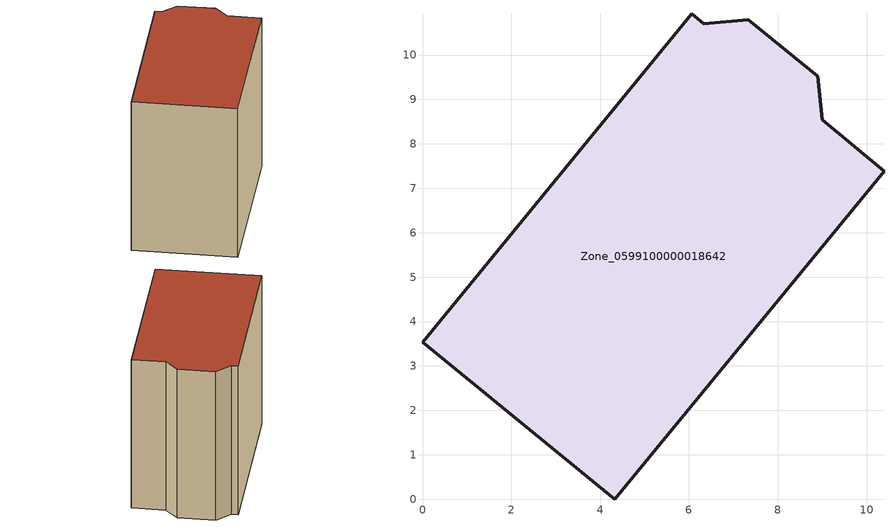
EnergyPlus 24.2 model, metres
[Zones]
Zone_0599100000018642
 floor ground (C_G): 10.39,7.39 4.33,0 0,3.53 6.06,10.93 6.33,10.71 7.33,10.79 8.9,9.52 9,8.54 z0
 wall outside (C_F): 4.33,0 10.39,7.39 9,8.54 8.9,9.52 7.33,10.79 6.33,10.71 6.06,10.93 0,3.53 4.33,0 z0:8.91
 roof outside (C_R): 7.33,10.79 6.33,10.71 6.06,10.93 0,3.53 4.33,0 10.39,7.39 9,8.54 8.9,9.52 z8.91
[BUILDING]
Pand.0599100000018642: North Axis=0; Terrain=City; Loads Convergence Tolerance Value=0.04; Temperature Convergence Tolerance Value=0.4; Solar Distribution=FullExterior; Maximum Number of Warmup Days=25; Minimum Number of Warmup Days=1
[Site:Location]
Rotterdam.The.Hague.AP_ZH_NLD Design_Conditions: Latitude=51.96; Longitude=4.45; Time Zone=1; Elevation=-4.5
[SITE:GROUNDTEMPERATURE:BUILDINGSURFACE]
18, 18, 18, 18, 18, 18, 18, 18, 18, 18, 18, 18
[MATERIAL] Thermal Absorptance=0.9; Solar Absorptance=0.7; Visible Absorptance=0.7
Name | Roughness | Thickness | Conductivity | Density | Specific Heat
G.TI.1946 | MediumSmooth | 0.15 | 1 | 540 | 1210
F.TI.1946 | Rough | 0.3 | 0.857143 | 1920 | 840
R.TI.1946 | MediumRough | 0.2 | 0.1 | 1500 | 1000
[CONSTRUCTION]
C_G: G.TI.1946
C_F: F.TI.1946
C_R: R.TI.1946
[ZONE]
Zone_0599100000018642: Type=1; Multiplier=1; Ceiling Height=Autocalculate; Volume=Autocalculate; Floor Area=autocalculate; Part of Total Floor Area=Yes
[ZONEINFILTRATION:DESIGNFLOWRATE]
Infil_Zone_0599100000018642: Zone or ZoneList or Space or SpaceList=Zone_0599100000018642; Schedule=AlwaysOn; Design Flow Rate Calculation Method=Flow/Area; Flow Rate per Floor Area=0.003; Constant Term Coefficient=1; Temperature Term Coefficient=0; Velocity Term Coefficient=0; Velocity Squared Term Coefficient=0
[HVACTEMPLATE:ZONE:IDEALLOADSAIRSYSTEM]
Zone_0599100000018642: Maximum Heating Supply Air Temperature=50; Minimum Cooling Supply Air Temperature=13; Maximum Heating Supply Air Humidity Ratio=0.0156; Minimum Cooling Supply Air Humidity Ratio=0.0077; Heating Limit=NoLimit; Cooling Limit=NoLimit; Dehumidification Control Type=ConstantSensibleHeatRatio; Cooling Sensible Heat Ratio=0.7; Dehumidification Setpoint=60; Humidification Control Type=None; Humidification Setpoint=30; Outdoor Air Method=None; Outdoor Air Flow Rate per Person=0.00944; Outdoor Air Flow Rate per Zone Floor Area=0; Outdoor Air Flow Rate per Zone=0; Demand Controlled Ventilation Type=None; Outdoor Air Economizer Type=NoEconomizer; Heat Recovery Type=None; Sensible Heat Recovery Effectiveness=0.7; Latent Heat Recovery Effectiveness=0.65
[ZONECONTROL:THERMOSTAT]
ThermostatControl_Zone_0599100000018642: Zone or ZoneList=Zone_0599100000018642; Control Type Schedule=DualSetpointControlType; Control 1=Thermostat_Zone_0599100000018642; Temperature Difference Between Cutout And Setpoint=0
[THERMOSTATSETPOINT:DUALSETPOINT]
Thermostat_Zone_0599100000018642: Heating Setpoint Temperature Schedule=HeatingSetpoint_Zone_0599100000018642; Cooling Setpoint Temperature Schedule=CoolingSetpoint_Zone_0599100000018642
[SCHEDULE:COMPACT]
HeatingSetpoint_Zone_0599100000018642: Through: 12/31, For: AllDays, Until: 24:00, 21
CoolingSetpoint_Zone_0599100000018642: Through: 12/31, For: AllDays, Until: 24:00, 24
DualSetpointControlType: Through: 12/31, For: AllDays, Until: 24:00, 4
AlwaysOn: Through: 12/31, For: AllDays, Until: 24:00, 1
